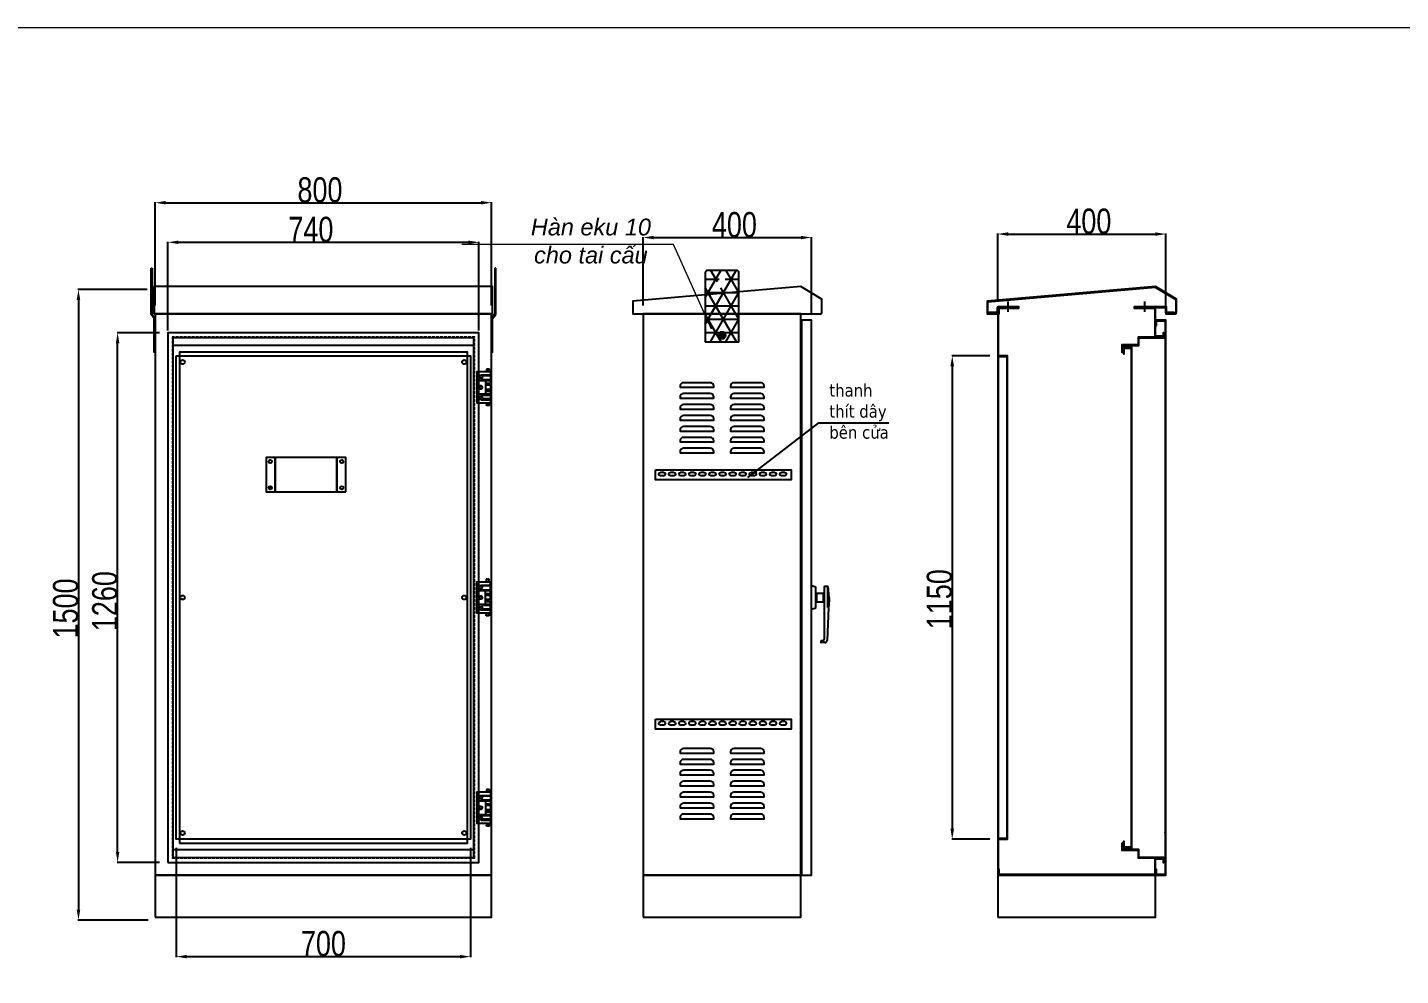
# Model space of a CAD drawing. Header units: inches. Extents: x 21 to 136330, y 8 to 58290.
# Drawn here: x 29519 to 32786, y 31555 to 33810 of the extents above; entities that cross this region are included whole.
import ezdxf
from ezdxf.enums import TextEntityAlignment as Align

# ---------------------------------------------------------------- set-up
doc = ezdxf.new("R2010")
doc.units = ezdxf.units.IN
doc.header["$MEASUREMENT"] = 0
doc.linetypes.add('EPL_DASH', pattern=[1, 0.5, -0.5])
doc.linetypes.add('HIDDEN', pattern=[9.525, 6.35, -3.175])
for name, color, linetype, lineweight in [('0 TĂNG CỨNG', 7, 'Continuous', 15), ('@.0.DM. NÉT ĐỨT', 8, 'HIDDEN', 9), ('ME-DIM', 8, 'Continuous', 13)]:
    doc.layers.add(name, color=color, linetype=linetype, lineweight=lineweight)
for name, color, linetype, transparency in [('@.0.DM. KÍCH THƯỚC', 8, 'Continuous', 0.2), ('@.0.DM. KÍCH THƯỚC @ 1', 8, 'Continuous', 0.2), ('@.DM. KÍCH THƯỚC', 8, 'Continuous', 0.2), ('@.DM. KÍCH THƯỚC @ 1', 8, 'Continuous', 0.2)]:
    doc.layers.add(name, color=color, linetype=linetype, transparency=transparency)
for name, color, linetype in [('@.0.DM. NÉT CHÍNH', 7, 'Continuous'), ('DIM', 96, 'Continuous'), ('equipments-cont.', 140, 'Continuous'), ('Text', 4, 'Continuous')]:
    doc.layers.add(name, color=color, linetype=linetype)
doc.styles.add('ARIAL', font='arial.ttf')
doc.styles.add('Note Text (ISO)', font='tahoma.ttf')
doc.styles.add('roman', font='roman.shx', dxfattribs={"width": 0.8})
doc.styles.add('Tahoma (Input Text)', font='tahoma.ttf')
doc.styles.add('TEXT-ELECTRICAL', font='')
doc.styles.get('TEXT-ELECTRICAL').set_extended_font_data('.VnArial NarrowH')
doc.dimstyles.new('Kích thước Duy Mạnh', dxfattribs={"dimtxt": 30, "dimasz": 25, "dimexe": 1.25, "dimexo": 20, "dimtad": 1, "dimdec": 1, "dimtxsty": 'roman', "dimcen": 2.5, "dimclrd": 8, "dimclre": 8, "dimclrt": 2, "dimadec": 0, "dimazin": 0, "dimtfac": 1, "dimtdec": 1, "dimtix": 1, "dimtmove": 0, "dimatfit": 3, "dimfxl": 1, "dimtfillclr": 1, "dimarcsym": 0})
doc.dimstyles.new('ME DIM 1-20', dxfattribs={"dimscale": 20, "dimtxt": 2, "dimasz": 1, "dimexe": 0.5, "dimexo": 0.5, "dimgap": 0.5, "dimtad": 1, "dimdec": 0, "dimzin": 0, "dimdsep": 46, "dimtxsty": 'TEXT-ELECTRICAL', "dimblk": 'OBLIQUE', "dimcen": 0, "dimdle": 0.5, "dimclrd": 256, "dimclre": 256, "dimclrt": 256, "dimadec": 0, "dimazin": 0, "dimtfac": 1, "dimtdec": 0, "dimtix": 1, "dimtofl": 0, "dimtmove": 0, "dimatfit": 3, "dimfxl": 1, "dimtolj": 1, "dimtzin": 0, "dimlwd": -1, "dimlwe": -1, "dimarcsym": 0})

# ---------------------------------------------------------------- blocks, each defined once
blk = doc.blocks.new('KHUNG KT1')
at = {"color": 7}
blk.add_lwpolyline([(0, 0), (7128, 0), (7128, -5040), (0, -5040)], close=True, dxfattribs=at)
at = {"color": 1, "style": 'Tahoma (Input Text)', "flags": 8}
for tag, p in [('#01', (328.9, -4851.1)), ('#03', (1514.7, -4846.3)), ('#05', (2819, -4851.1)), ('#07', (4424, -4851.1)), ('#09', (5172.9, -4851.1)), ('#02', (189.8, -4995.1)), ('#04', (1755.3, -4995.1)), ('#06', (2727.8, -4995.1)), ('#08', (4382.7, -4995.1)), ('#10', (5172.9, -4995.1))]:
    blk.add_attdef(tag, p, '', height=60, dxfattribs=at)
blk.add_attdef('#11', text='', height=60, dxfattribs=at).set_placement((6996, -4961.6), align=Align.CENTER)
at = {"layer": '0 TĂNG CỨNG', "color": 1, "style": 'ARIAL'}
blk.add_attdef('#12', (852.8, -4987.6), '', height=60, dxfattribs=at)
blk = doc.blocks.new('*D903')
at = {"layer": '@.DM. KÍCH THƯỚC', "color": 8, "lineweight": -2, "transparency": 16777216}
for p, q in [((29832.8, 33083.8), (29731.9, 33083.8)), ((29832.8, 31824), (29731.9, 31824))]:
    blk.add_line(p, q, dxfattribs=at)
at = {"layer": '@.DM. KÍCH THƯỚC', "lineweight": -2, "transparency": 16777216}
blk.add_line((29733.1, 31849), (29733.1, 33058.8), dxfattribs=at)
at = {"layer": '@.DM. KÍCH THƯỚC', "transparency": 16777216}
for points in [[(29729, 33058.8), (29737.3, 33058.8), (29733.1, 33083.8)], [(29729, 31849), (29737.3, 31849), (29733.1, 31824)]]:
    blk.add_solid(points, dxfattribs=at)
at = {"layer": 'Defpoints', "color": 0, "transparency": 16777216}
for p in [(29733.1, 33083.8), (29852.8, 33083.8), (29852.8, 31824)]:
    blk.add_point(p, dxfattribs=at)
at = {"layer": '@.DM. KÍCH THƯỚC', "color": 2, "transparency": 16777216, "insert": (29672.5, 32373.9), "char_height": 60, "attachment_point": 1, "rotation": 90, "style": 'roman'}
blk.add_mtext('1260', dxfattribs=at)
blk = doc.blocks.new('*D904')
at = {"layer": '@.DM. KÍCH THƯỚC', "color": 8, "lineweight": -2, "transparency": 16777216}
for p, q in [((29852.8, 33088.9), (29852.8, 33300.1)), ((30592.7, 33088.9), (30592.7, 33300.1))]:
    blk.add_line(p, q, dxfattribs=at)
at = {"layer": '@.DM. KÍCH THƯỚC', "lineweight": -2, "transparency": 16777216}
blk.add_line((29877.8, 33298.9), (30567.7, 33298.9), dxfattribs=at)
at = {"layer": '@.DM. KÍCH THƯỚC', "transparency": 16777216}
for points in [[(29877.8, 33303), (29877.8, 33294.7), (29852.8, 33298.9)], [(30567.7, 33303), (30567.7, 33294.7), (30592.7, 33298.9)]]:
    blk.add_solid(points, dxfattribs=at)
at = {"layer": 'Defpoints', "color": 0, "transparency": 16777216}
for p in [(30592.7, 33298.9), (29852.8, 33068.9), (30592.7, 33068.9)]:
    blk.add_point(p, dxfattribs=at)
at = {"layer": '@.DM. KÍCH THƯỚC', "color": 2, "transparency": 16777216, "insert": (30139.4, 33359.5), "char_height": 60, "attachment_point": 1, "style": 'roman'}
blk.add_mtext('740', dxfattribs=at)
blk = doc.blocks.new('*D908')
at = {"layer": '@.DM. KÍCH THƯỚC', "color": 8, "lineweight": -2, "transparency": 16777216}
for p, q in [((29803.3, 33186.4), (29638.8, 33186.4)), ((29805.8, 31686.5), (29638.8, 31686.5))]:
    blk.add_line(p, q, dxfattribs=at)
at = {"layer": '@.DM. KÍCH THƯỚC', "lineweight": -2, "transparency": 16777216}
blk.add_line((29640, 33161.4), (29640, 31711.5), dxfattribs=at)
at = {"layer": '@.DM. KÍCH THƯỚC', "transparency": 16777216}
for points in [[(29635.8, 33161.4), (29644.2, 33161.4), (29640, 33186.4)], [(29635.8, 31711.5), (29644.2, 31711.5), (29640, 31686.5)]]:
    blk.add_solid(points, dxfattribs=at)
at = {"layer": 'Defpoints', "color": 0, "transparency": 16777216}
for p in [(29823.3, 33186.4), (29640, 31686.5), (29825.8, 31686.5)]:
    blk.add_point(p, dxfattribs=at)
at = {"layer": '@.DM. KÍCH THƯỚC', "color": 2, "transparency": 16777216, "insert": (29579.4, 32356.5), "char_height": 60, "attachment_point": 1, "rotation": 90, "style": 'roman'}
blk.add_mtext('1500', dxfattribs=at)
blk = doc.blocks.new('*D909')
at = {"layer": '@.DM. KÍCH THƯỚC', "color": 8, "lineweight": -2, "transparency": 16777216}
for p, q in [((29822.8, 33148.8), (29822.8, 33394.2)), ((30622.8, 33148.8), (30622.8, 33394.2))]:
    blk.add_line(p, q, dxfattribs=at)
at = {"layer": '@.DM. KÍCH THƯỚC', "lineweight": -2, "transparency": 16777216}
blk.add_line((29847.8, 33393), (30597.8, 33393), dxfattribs=at)
at = {"layer": '@.DM. KÍCH THƯỚC', "transparency": 16777216}
for points in [[(29847.8, 33397.2), (29847.8, 33388.8), (29822.8, 33393)], [(30597.8, 33397.2), (30597.8, 33388.8), (30622.8, 33393)]]:
    blk.add_solid(points, dxfattribs=at)
at = {"layer": 'Defpoints', "color": 0, "transparency": 16777216}
for p in [(30622.8, 33393), (29822.8, 33128.8), (30622.8, 33128.8)]:
    blk.add_point(p, dxfattribs=at)
at = {"layer": '@.DM. KÍCH THƯỚC', "color": 2, "transparency": 16777216, "insert": (30161, 33453.6), "char_height": 60, "attachment_point": 1, "style": 'roman'}
blk.add_mtext('800', dxfattribs=at)
blk = doc.blocks.new('*D910')
at = {"layer": '@.DM. KÍCH THƯỚC', "color": 8, "lineweight": -2, "transparency": 16777216}
for p, q in [((31808.6, 33028.9), (31717.7, 33028.9)), ((31808.6, 31878.9), (31717.7, 31878.9))]:
    blk.add_line(p, q, dxfattribs=at)
at = {"layer": '@.DM. KÍCH THƯỚC', "lineweight": -2, "transparency": 16777216}
blk.add_line((31718.9, 33003.9), (31718.9, 31903.9), dxfattribs=at)
at = {"layer": '@.DM. KÍCH THƯỚC', "transparency": 16777216}
for points in [[(31714.7, 33003.9), (31723.1, 33003.9), (31718.9, 33028.9)], [(31714.7, 31903.9), (31723.1, 31903.9), (31718.9, 31878.9)]]:
    blk.add_solid(points, dxfattribs=at)
at = {"layer": 'Defpoints', "color": 0, "transparency": 16777216}
for p in [(31828.6, 33028.9), (31718.9, 31878.9), (31828.6, 31878.9)]:
    blk.add_point(p, dxfattribs=at)
at = {"layer": '@.DM. KÍCH THƯỚC', "color": 2, "transparency": 16777216, "insert": (31658.3, 32378.5), "char_height": 60, "attachment_point": 1, "rotation": 90, "style": 'roman'}
blk.add_mtext('1150', dxfattribs=at)
blk = doc.blocks.new('*D911')
at = {"layer": '@.DM. KÍCH THƯỚC', "color": 8, "lineweight": -2, "transparency": 16777216}
for p, q in [((31827.1, 33162.4), (31827.1, 33319.6)), ((32227.1, 33130.9), (32227.1, 33319.6))]:
    blk.add_line(p, q, dxfattribs=at)
at = {"layer": '@.DM. KÍCH THƯỚC', "lineweight": -2, "transparency": 16777216}
blk.add_line((31852.1, 33318.4), (32202.1, 33318.4), dxfattribs=at)
at = {"layer": '@.DM. KÍCH THƯỚC', "transparency": 16777216}
for points in [[(31852.1, 33322.6), (31852.1, 33314.2), (31827.1, 33318.4)], [(32202.1, 33322.6), (32202.1, 33314.2), (32227.1, 33318.4)]]:
    blk.add_solid(points, dxfattribs=at)
at = {"layer": 'Defpoints', "color": 0, "transparency": 16777216}
for p in [(32227.1, 33318.4), (31827.1, 33142.4), (32227.1, 33110.9)]:
    blk.add_point(p, dxfattribs=at)
at = {"layer": '@.DM. KÍCH THƯỚC', "color": 2, "transparency": 16777216, "insert": (31990.4, 33379), "char_height": 60, "attachment_point": 1, "style": 'roman'}
blk.add_mtext('400', dxfattribs=at)
blk = doc.blocks.new('*D912')
at = {"layer": '@.DM. KÍCH THƯỚC', "color": 8, "lineweight": -2, "transparency": 16777216}
for p, q in [((30983.8, 33148.9), (30983.8, 33311.4)), ((31383.8, 33130.9), (31383.8, 33311.4))]:
    blk.add_line(p, q, dxfattribs=at)
at = {"layer": '@.DM. KÍCH THƯỚC', "lineweight": -2, "transparency": 16777216}
blk.add_line((31008.8, 33310.2), (31358.8, 33310.2), dxfattribs=at)
at = {"layer": '@.DM. KÍCH THƯỚC', "transparency": 16777216}
for points in [[(31008.8, 33314.3), (31008.8, 33306), (30983.8, 33310.2)], [(31358.8, 33314.3), (31358.8, 33306), (31383.8, 33310.2)]]:
    blk.add_solid(points, dxfattribs=at)
at = {"layer": 'Defpoints', "color": 0, "transparency": 16777216}
for p in [(31383.8, 33310.2), (30983.8, 33128.9), (31383.8, 33110.9)]:
    blk.add_point(p, dxfattribs=at)
at = {"layer": '@.DM. KÍCH THƯỚC', "color": 2, "transparency": 16777216, "insert": (31147.1, 33370.8), "char_height": 60, "attachment_point": 1, "style": 'roman'}
blk.add_mtext('400', dxfattribs=at)
blk = doc.blocks.new('*D918')
at = {"layer": '@.DM. KÍCH THƯỚC', "color": 8, "lineweight": -2, "transparency": 16777216}
for p, q in [((29872.8, 31858.9), (29872.8, 31598.5)), ((30572.8, 31858.9), (30572.8, 31598.5))]:
    blk.add_line(p, q, dxfattribs=at)
at = {"layer": '@.DM. KÍCH THƯỚC', "lineweight": -2, "transparency": 16777216}
blk.add_line((29897.8, 31599.7), (30547.8, 31599.7), dxfattribs=at)
at = {"layer": '@.DM. KÍCH THƯỚC', "transparency": 16777216}
for points in [[(29897.8, 31603.9), (29897.8, 31595.6), (29872.8, 31599.7)], [(30547.8, 31603.9), (30547.8, 31595.6), (30572.8, 31599.7)]]:
    blk.add_solid(points, dxfattribs=at)
at = {"layer": 'Defpoints', "color": 0, "transparency": 16777216}
for p in [(29872.8, 31878.9), (30572.8, 31878.9), (30572.8, 31599.7)]:
    blk.add_point(p, dxfattribs=at)
at = {"layer": '@.DM. KÍCH THƯỚC', "color": 2, "transparency": 16777216, "insert": (30222.8, 31630.4), "char_height": 60, "attachment_point": 5, "style": 'roman'}
blk.add_mtext('700', dxfattribs=at)
blk = doc.blocks.new('HL011-1-6')
at = {"color": 8}
for p, q in [((29.5, 81), (22.5, 81)), ((22.5, 81), (22.5, 78)), ((23.5, 78), (22.5, 78)), ((23.5, 75), (22.5, 75)), ((23.5, 75), (23.5, 78)), ((29.5, 78), (28.5, 78)), ((28.5, 75), (28.5, 78)), ((28.5, 75), (29.5, 75)), ((29.5, 78), (29.5, 81)), ((11, 56), (11, 54)), ((11, 56), (32, 56)), ((20, 54), (20, 21)), ((20, 47), (32, 47)), ((32, 42.5), (20, 42.5)), ((22.5, 56), (22.5, 54)), ((23.1, 47), (24, 44)), ((24, 44), (28, 44)), ((28.9, 47), (28, 44)), ((29.5, 54), (29.5, 56)), ((11, 21), (11, 19)), ((11, 19), (32, 19)), ((32, 32.5), (20, 32.5)), ((20, 28), (32, 28)), ((22.5, 19), (22.5, 21)), ((23.5, 0), (22.5, 0)), ((23.1, 28), (24, 31)), ((23.5, 0), (23.5, -3)), ((24, 31), (28, 31)), ((28.9, 28), (28, 31)), ((28.5, 0), (28.5, -3)), ((28.5, 0), (29.5, 0)), ((29.5, 21), (29.5, 19)), ((22.5, -6), (22.5, -3)), ((23.5, -3), (22.5, -3)), ((29.5, -6), (22.5, -6)), ((29.5, -3), (28.5, -3)), ((29.5, -3), (29.5, -6))]:
    blk.add_line(p, q, dxfattribs=at)
for points in [[(32, 19), (32, 0), (0, 0), (0, 75), (32, 75), (32, 56)], [(32, 28), (32, 21), (3, 21), (3, 54), (32, 54), (32, 47)], [(32, 42.5), (32, 32.5)]]:
    blk.add_lwpolyline(points, dxfattribs=at)
for points in [[(10, 67), (32, 67), (32, 65), (10, 65)], [(10, 8), (32, 8), (32, 10), (10, 10)]]:
    blk.add_lwpolyline(points, close=True, dxfattribs=at)
for centre in [(5.5, 62.5), (5.5, 37.5), (5.5, 12.5)]:
    blk.add_circle(centre, 3, dxfattribs=at)
blk = doc.blocks.new('Tai cau - 1')
h = blk.add_hatch(color=8)
h.paths.add_polyline_path([(-7.5, 200), (-10, 200), (-10, 182.5), (-7.5, 182.5)])
h.paths.add_polyline_path([(-7.5, 157.5), (-10, 157.5), (-10, 89.6), (-2.5, 79.6), (-2.5, 0), (0, 0), (0, 80), (-7.5, 90.4)])
at = {"color": 8}
for p, q in [((-10, 200), (-7.5, 200)), ((-10, 89.6), (-10, 200)), ((-7.5, 200), (-7.5, 90.4)), ((-2.5, 79.6), (-10, 89.6))]:
    blk.add_line(p, q, dxfattribs=at)
at = {"color": 2}
blk.add_lwpolyline([(-10, 182.5), (-7.5, 182.5), (-7.5, 157.5), (-10, 157.5)], close=True, dxfattribs=at)
at = {"color": 8}
blk.add_lwpolyline([(-7.5, 90.4), (0, 80), (0, 0), (-2.5, 0), (-2.5, 79.6)], dxfattribs=at)
blk = doc.blocks.new('TV-HTS4')
at = {"layer": 'equipments-cont.'}
for p, q in [((12, 10), (10, 12)), ((12, 10), (28, 10)), ((12, 10), (12, -10)), ((28, 10), (30, 12)), ((28, 10), (28, -10)), ((40, 26.4), (32, 26.4)), ((39, -21), (39, 26.4)), ((42, 0), (40, 26.4)), ((42, 0), (41.1, -21)), ((12, -10), (10, -12)), ((12, -10), (28, -10)), ((28, -10), (30, -12)), ((40.9, -24), (37.1, -102.1)), ((39, -23.5), (39, -21)), ((40.4, -23.5), (39, -23.5)), ((40.6, -21.5), (39.5, -21.5)), ((22.5, -104.3), (22.5, -106)), ((28, -102.4), (23.3, -103.3)), ((32.1, -107), (23.5, -107))]:
    blk.add_line(p, q, dxfattribs=at)
blk.add_lwpolyline([(0, 28.5), (8.5, 26.4, -0.344151), (10, 24.4), (10, -24.4, -0.344151), (8.5, -26.4), (0, -28.5)], format="xyb", close=True, dxfattribs=at)
blk.add_lwpolyline([(30, 24.4), (30, -100)], dxfattribs=at)
for centre, radius, start, end in [((32, 24.4), 2, 90, 180), ((39.5, -21), 0.5, 180, 270), ((40.4, -24), 0.5, 357.4899, 90), ((40.6, -21), 0.5, 270, 357.4899), ((23.5, -104.3), 1, 101.3099, 180), ((23.5, -106), 1, 180, 270), ((27.5, -100), 2.5, 281.3099, 0), ((32.1, -102), 5, 270, 358.5193)]:
    blk.add_arc(centre, radius, start, end, dxfattribs=at)
blk = doc.blocks.new('bl10')
h = blk.add_hatch()
h.set_pattern_fill('ANGLE', color=256, scale=0.5, style=0)
h.set_pattern_definition([(0, (-95209.8878, -16108.5042), (0, 3.4925), [2.54, -0.9525]), (90, (-95209.8878, -16108.5042), (-3.4925, 2e-16), [2.54, -0.9525])])
edge = h.paths.add_edge_path(flags=16)
edge.add_arc((0, 7.4), 5, 0, 360)
h.paths.add_polyline_path([(-4.2, 14.7), (-8.5, 7.4), (-4.2, 0), (4.2, 0), (8.5, 7.4), (4.2, 14.7)])
h = blk.add_hatch()
h.set_pattern_fill('DOTS', color=256, style=0)
h.set_pattern_definition([(0, (-95209.8878, -16108.5042), (0.79375, 1.5875), [0, -1.5875])])
edge = h.paths.add_edge_path()
edge.add_arc((0, 7.4), 5, 0, 360)
at = {"color": 252}
for p, q in [((-0.5, 7.4), (0.5, 7.4)), ((0, 6.9), (0, 7.9))]:
    blk.add_line(p, q, dxfattribs=at)
blk.add_lwpolyline([(-4.2, 14.7), (-8.5, 7.4), (-4.2, 0), (4.2, 0), (8.5, 7.4), (4.2, 14.7)], close=True)
blk.add_circle((0, 7.4), 5)
blk = doc.blocks.new('_Oblique')
at = {"color": 0, "linetype": 'ByBlock', "lineweight": -2}
blk.add_line((-0.5, -0.5), (0.5, 0.5), dxfattribs=at)
blk = doc.blocks.new('*U68')
blk.add_circle((-11.5, 10), 1.5)
at = {"layer": '@.0.DM. NÉT CHÍNH'}
for p, q in [((-3, 82), (-21.5, 82)), ((-21.5, 82), (-21.5, 0)), ((-3, 82), (0, 82)), ((0, 0), (0, 82)), ((1.5, 82), (0, 82)), ((145.7, 82), (1.5, 82)), ((145.7, 82), (147.2, 82)), ((147.2, 82), (147.2, 0)), ((147.2, 82), (150.2, 82)), ((168.7, 82), (150.2, 82)), ((168.7, 0), (168.7, 82)), ((-21.5, 0), (-3, 0)), ((1.5, 0), (145.7, 0)), ((145.7, 0), (147.2, 0)), ((150.2, 0), (147.2, 0)), ((150.2, 0), (168.7, 0))]:
    blk.add_line(p, q, dxfattribs=at)
at = {"layer": '@.0.DM. NÉT CHÍNH', "color": 8}
for p, q in [((0, 82), (0, 0)), ((147.2, 0), (147.2, 82))]:
    blk.add_line(p, q, dxfattribs=at)
at = {"layer": '@.0.DM. NÉT CHÍNH'}
for points in [[(168.7, 0), (168.7, 82), (-21.5, 82), (-21.5, 0)], [(147.2, 0), (147.2, 82), (0, 82), (0, 0)]]:
    blk.add_lwpolyline(points, close=True, dxfattribs=at)
for centre in [(-11.5, 72), (158.7, 72), (-11.5, 10), (158.7, 10)]:
    blk.add_circle(centre, 4, dxfattribs=at)
blk = doc.blocks.new('A$C7B5F0327')
at = {"color": 253}
for p, q in [((4, 8), (12, 8)), ((4, 0), (12, 0))]:
    blk.add_line(p, q, dxfattribs=at)
for centre, start, end in [((4, 4), 90, 270), ((12, 4), 270, 90)]:
    blk.add_arc(centre, 4, start, end, dxfattribs=at)
blk = doc.blocks.new('*U288')
at = {"layer": 'DIM', "color": 7, "linetype": 'EPL_DASH', "xscale": -1}
blk.add_blockref('A$C7B5F0327', (8, -4), dxfattribs=at)
blk = doc.blocks.new('*U289')
at = {"layer": '@.DM. KÍCH THƯỚC', "color": 0, "linetype": 'ByBlock', "lineweight": -2, "transparency": 16777216}
for p in [(0, 0), (24, 0), (48, 0), (72, 0), (96, 0), (120, 0), (144, 0), (168, 0), (192, 0), (216, 0), (240, 0), (264, 0), (288, 0)]:
    blk.add_blockref('*U288', p, dxfattribs=at)
blk = doc.blocks.new('*U290')
at = {"layer": 'DIM', "color": 7, "linetype": 'EPL_DASH', "xscale": -1}
blk.add_blockref('A$C7B5F0327', (8, -4), dxfattribs=at)
blk = doc.blocks.new('*U291')
at = {"layer": '@.DM. KÍCH THƯỚC', "color": 0, "linetype": 'ByBlock', "lineweight": -2, "transparency": 16777216}
for p in [(0, 0), (24, 0), (48, 0), (72, 0), (96, 0), (120, 0), (144, 0), (168, 0), (192, 0), (216, 0), (240, 0), (264, 0), (288, 0)]:
    blk.add_blockref('*U290', p, dxfattribs=at)

msp = doc.modelspace()

# ---------------------------------------------------------------- hatches: boundary and pattern name
h = msp.add_hatch()
h.set_pattern_fill('NET3', color=252, scale=10, style=0)
h.set_pattern_definition([(0, (-64054.212, 16954.974), (0, 31.75), []), (60, (-64054.212, 16954.974), (-27.496307, 15.875), []), (120, (-64054.212, 16954.974), (-27.496307, -15.875), [])])
edge = h.paths.add_edge_path()
edge.add_line((31131.3418, 33062.3906), (31211.3418, 33062.3906))
edge.add_line((31211.3418, 33062.3906), (31211.3418, 33226.8577))
edge.add_arc((31206.3418, 33226.8577), 5, 0, 90)
edge.add_line((31206.3418, 33231.8577), (31136.3418, 33231.8577))
edge.add_arc((31136.3418, 33226.8577), 5, 90, 180)
edge.add_line((31131.3418, 33226.8577), (31131.3418, 33062.3906))
edge = h.paths.add_edge_path(flags=16)
edge.add_arc((31171.3418, 33201.8577), 11.5, 0, 360)
h.paths.add_polyline_path([(31167.0918, 33084.7518), (31162.8418, 33077.3906), (31167.0918, 33070.0294), (31175.5918, 33070.0294), (31179.8418, 33077.3906), (31175.5918, 33084.7518)], flags=16)
edge = h.paths.add_edge_path(flags=0)
edge.add_arc((31171.3418, 33077.3906), 5, 0, 360)
edge = h.paths.add_edge_path(flags=0)
edge.add_line((31171.3418, 33076.8906), (31171.3418, 33077.8906))
edge = h.paths.add_edge_path(flags=0)
edge.add_line((31170.8418, 33077.3906), (31171.8418, 33077.3906))

# ---------------------------------------------------------------- linework, layer by layer
at = {"color": 252}
msp.add_lwpolyline([(31131.3418, 33062.3906), (31211.3418, 33062.3906), (31211.3418, 33226.8577, 0.414213562), (31206.3418, 33231.8577), (31136.3418, 33231.8577, 0.414213562), (31131.3418, 33226.8577)], format="xyb", close=True, dxfattribs=at)
at = {"color": 2}
for points in [[(31143.3436, 32964.8906), (31079.3436, 32964.8906, 0.414213562), (31071.3436, 32956.8906), (31071.3436, 32953.8906), (31151.3436, 32953.8906), (31151.3436, 32956.8906, 0.414213562)], [(31263.3436, 32964.8906), (31199.3436, 32964.8906, 0.414213562), (31191.3436, 32956.8906), (31191.3436, 32953.8906), (31271.3436, 32953.8906), (31271.3436, 32956.8906, 0.414213562)], [(31143.3436, 32938.8906), (31079.3436, 32938.8906, 0.414213562), (31071.3436, 32930.8906), (31071.3436, 32927.8906), (31151.3436, 32927.8906), (31151.3436, 32930.8906, 0.414213562)], [(31263.3436, 32938.8906), (31199.3436, 32938.8906, 0.414213562), (31191.3436, 32930.8906), (31191.3436, 32927.8906), (31271.3436, 32927.8906), (31271.3436, 32930.8906, 0.414213562)], [(31143.3436, 32912.8906), (31079.3436, 32912.8906, 0.414213562), (31071.3436, 32904.8906), (31071.3436, 32901.8906), (31151.3436, 32901.8906), (31151.3436, 32904.8906, 0.414213562)], [(31263.3436, 32912.8906), (31199.3436, 32912.8906, 0.414213562), (31191.3436, 32904.8906), (31191.3436, 32901.8906), (31271.3436, 32901.8906), (31271.3436, 32904.8906, 0.414213562)], [(31143.3436, 32886.8906), (31079.3436, 32886.8906, 0.414213562), (31071.3436, 32878.8906), (31071.3436, 32875.8906), (31151.3436, 32875.8906), (31151.3436, 32878.8906, 0.414213562)], [(31263.3436, 32886.8906), (31199.3436, 32886.8906, 0.414213562), (31191.3436, 32878.8906), (31191.3436, 32875.8906), (31271.3436, 32875.8906), (31271.3436, 32878.8906, 0.414213562)], [(31143.3436, 32860.8906), (31079.3436, 32860.8906, 0.414213562), (31071.3436, 32852.8906), (31071.3436, 32849.8906), (31151.3436, 32849.8906), (31151.3436, 32852.8906, 0.414213562)], [(31143.3436, 32834.8906), (31079.3436, 32834.8906, 0.414213562), (31071.3436, 32826.8906), (31071.3436, 32823.8906), (31151.3436, 32823.8906), (31151.3436, 32826.8906, 0.414213562)], [(31263.3436, 32860.8906), (31199.3436, 32860.8906, 0.414213562), (31191.3436, 32852.8906), (31191.3436, 32849.8906), (31271.3436, 32849.8906), (31271.3436, 32852.8906, 0.414213562)], [(31263.3436, 32834.8906), (31199.3436, 32834.8906, 0.414213562), (31191.3436, 32826.8906), (31191.3436, 32823.8906), (31271.3436, 32823.8906), (31271.3436, 32826.8906, 0.414213562)], [(31143.3436, 32808.8906), (31079.3436, 32808.8906, 0.414213562), (31071.3436, 32800.8906), (31071.3436, 32797.8906), (31151.3436, 32797.8906), (31151.3436, 32800.8906, 0.414213562)], [(31263.3436, 32808.8906), (31199.3436, 32808.8906, 0.414213562), (31191.3436, 32800.8906), (31191.3436, 32797.8906), (31271.3436, 32797.8906), (31271.3436, 32800.8906, 0.414213562)], [(31143.3436, 32094.8906), (31079.3436, 32094.8906, 0.414213562), (31071.3436, 32086.8906), (31071.3436, 32083.8906), (31151.3436, 32083.8906), (31151.3436, 32086.8906, 0.414213562)], [(31263.3436, 32094.8906), (31199.3436, 32094.8906, 0.414213562), (31191.3436, 32086.8906), (31191.3436, 32083.8906), (31271.3436, 32083.8906), (31271.3436, 32086.8906, 0.414213562)], [(31143.3436, 32068.8906), (31079.3436, 32068.8906, 0.414213562), (31071.3436, 32060.8906), (31071.3436, 32057.8906), (31151.3436, 32057.8906), (31151.3436, 32060.8906, 0.414213562)], [(31263.3436, 32068.8906), (31199.3436, 32068.8906, 0.414213562), (31191.3436, 32060.8906), (31191.3436, 32057.8906), (31271.3436, 32057.8906), (31271.3436, 32060.8906, 0.414213562)], [(31143.3436, 32042.8906), (31079.3436, 32042.8906, 0.414213562), (31071.3436, 32034.8906), (31071.3436, 32031.8906), (31151.3436, 32031.8906), (31151.3436, 32034.8906, 0.414213562)], [(31143.3436, 32016.8906), (31079.3436, 32016.8906, 0.414213562), (31071.3436, 32008.8906), (31071.3436, 32005.8906), (31151.3436, 32005.8906), (31151.3436, 32008.8906, 0.414213562)], [(31263.3436, 32042.8906), (31199.3436, 32042.8906, 0.414213562), (31191.3436, 32034.8906), (31191.3436, 32031.8906), (31271.3436, 32031.8906), (31271.3436, 32034.8906, 0.414213562)], [(31263.3436, 32016.8906), (31199.3436, 32016.8906, 0.414213562), (31191.3436, 32008.8906), (31191.3436, 32005.8906), (31271.3436, 32005.8906), (31271.3436, 32008.8906, 0.414213562)], [(31143.3436, 31990.8906), (31079.3436, 31990.8906, 0.414213562), (31071.3436, 31982.8906), (31071.3436, 31979.8906), (31151.3436, 31979.8906), (31151.3436, 31982.8906, 0.414213562)], [(31263.3436, 31990.8906), (31199.3436, 31990.8906, 0.414213562), (31191.3436, 31982.8906), (31191.3436, 31979.8906), (31271.3436, 31979.8906), (31271.3436, 31982.8906, 0.414213562)], [(31143.3436, 31964.8906), (31079.3436, 31964.8906, 0.414213562), (31071.3436, 31956.8906), (31071.3436, 31953.8906), (31151.3436, 31953.8906), (31151.3436, 31956.8906, 0.414213562)], [(31263.3436, 31964.8906), (31199.3436, 31964.8906, 0.414213562), (31191.3436, 31956.8906), (31191.3436, 31953.8906), (31271.3436, 31953.8906), (31271.3436, 31956.8906, 0.414213562)], [(31143.3436, 31938.8906), (31079.3436, 31938.8906, 0.414213562), (31071.3436, 31930.8906), (31071.3436, 31927.8906), (31151.3436, 31927.8906), (31151.3436, 31930.8906, 0.414213562)], [(31263.3436, 31938.8906), (31199.3436, 31938.8906, 0.414213562), (31191.3436, 31930.8906), (31191.3436, 31927.8906), (31271.3436, 31927.8906), (31271.3436, 31930.8906, 0.414213562)]]:
    msp.add_lwpolyline(points, format="xyb", close=True, dxfattribs=at)
at = {"layer": '@.0.DM. NÉT CHÍNH'}
for p, q in [((31852.1272, 33133.14), (31852.1272, 33158.1424)), ((32177.1272, 33133.14), (32177.1272, 33158.1424)), ((32225.6272, 31893.8906), (32225.6272, 31895.3906))]:
    msp.add_line(p, q, dxfattribs=at)
for points in [[(29820.25, 33128.8273), (30625.25, 33128.8273), (30625.25, 33193.7675), (29820.25, 33193.7675)], [(29822.75, 31793.8906), (30622.75, 31793.8906), (30622.75, 33128.8273), (29822.75, 33128.8273)], [(30983.8418, 31793.8906), (31358.8418, 31793.8906), (31358.8418, 33128.8328), (30983.8418, 33128.8328)], [(31828.6272, 31793.8906), (31828.6272, 33142.3906), (31827.1272, 33142.3906), (31827.1272, 31793.8906)], [(31360.3418, 31793.8906), (31383.8418, 31793.8906), (31383.8418, 33113.8906), (31360.3418, 33113.8906)], [(32225.6272, 33112.3906), (32225.6272, 31795.3906), (32205.1272, 31795.3906), (32205.1272, 31806.8906), (32203.6272, 31806.8906), (32203.6272, 31793.8906), (32227.1272, 31793.8906), (32227.1272, 33113.8906), (32203.6272, 33113.8906), (32203.6272, 33100.8906), (32205.1272, 33100.8906), (32205.1272, 33112.3906)], [(29852.75, 31823.8906), (30592.75, 31823.8906), (30592.75, 33083.8273), (29852.75, 33083.8273)], [(29864.75, 31835.8906), (30580.75, 31835.8906), (30580.75, 33071.8273), (29864.75, 33071.8273)], [(32124.1272, 33037.8906), (32124.1272, 33053.3906), (32162.6272, 33053.3906), (32162.6272, 33071.8906), (32222.6272, 33071.8906), (32222.6272, 33083.8906), (32221.1272, 33083.8906), (32221.1272, 33073.3906), (32161.1272, 33073.3906), (32161.1272, 33054.8906), (32122.6272, 33054.8906), (32122.6272, 33037.8906)], [(29864.75, 31854.3906), (30580.75, 31854.3906), (30580.75, 33053.3906), (29864.75, 33053.3906)], [(29880.25, 31869.8906), (30565.25, 31869.8906), (30565.25, 33037.8906), (29880.25, 33037.8906)], [(31828.6272, 33028.8906), (31828.6272, 33027.3906), (31849.1272, 33027.3906), (31849.1272, 31880.3906), (31828.6272, 31880.3906), (31828.6272, 31878.8906), (31850.6272, 31878.8906), (31850.6272, 33028.8906)], [(32144.6272, 33047.3906), (32144.6272, 31860.3906), (32127.6272, 31860.3906), (32127.6272, 31873.8906), (32126.1272, 31873.8906), (32126.1272, 31858.8906), (32146.1272, 31858.8906), (32146.1272, 33048.8906), (32126.1272, 33048.8906), (32126.1272, 33033.8906), (32127.6272, 33033.8906), (32127.6272, 33047.3906)], [(32122.6272, 31869.8906), (32122.6272, 31852.8906), (32161.1272, 31852.8906), (32161.1272, 31834.3906), (32221.1272, 31834.3906), (32221.1272, 31823.8906), (32222.6272, 31823.8906), (32222.6272, 31835.8906), (32162.6272, 31835.8906), (32162.6272, 31854.3906), (32124.1272, 31854.3906), (32124.1272, 31869.8906)], [(31830.6272, 31808.8906), (31829.1272, 31808.8906), (31829.1272, 31793.8906), (32202.1272, 31793.8906), (32202.1272, 31832.3906), (32220.6272, 31832.3906), (32220.6272, 31833.8906), (32200.6272, 31833.8906), (32200.6272, 31795.3906), (31830.6272, 31795.3906)], [(29822.75, 31693.8906), (30622.75, 31693.8906), (30622.75, 31793.8906), (29822.75, 31793.8906)], [(30983.8418, 31693.8906), (31358.8418, 31693.8906), (31358.8418, 31793.8906), (30983.8418, 31793.8906)], [(31827.1272, 31693.8906), (32202.1272, 31693.8906), (32202.1272, 31793.8906), (31827.1272, 31793.8906)]]:
    msp.add_lwpolyline(points, close=True, dxfattribs=at)
for points in [[(30960.3418, 33128.8906), (31383.8407, 33128.8296), (31405.8407, 33128.8273, 0.414213562), (31408.841, 33131.8269), (31408.8442, 33162.1284, 0.263446003), (31407.388, 33164.701), (31358.8473, 33193.8326), (30958.8418, 33158.8906), (30958.8418, 33128.8906)], [(31825.6272, 33142.3906), (31825.6272, 33133.3906, -0.414213562), (31824.1272, 33131.8906), (31807.1272, 33131.8906), (31807.1272, 33130.3906), (31824.1272, 33130.3906, 0.414213562), (31827.1272, 33133.3906), (31827.1272, 33142.3906, -0.414213562), (31828.6272, 33143.8906), (31877.1272, 33143.8906), (31877.1272, 33145.3906), (31828.6272, 33145.3906, 0.414213562)], [(31830.6272, 33140.8906, -0.414213562), (31832.1272, 33142.3906), (31877.1272, 33142.3906), (31877.1272, 33143.8906), (31832.1272, 33143.8906, 0.414213562), (31829.1272, 33140.8906), (31829.1272, 33128.8906), (31830.6272, 33128.8906)], [(32230.1272, 33130.3906), (32247.1272, 33130.3906), (32247.1272, 33131.8906), (32230.1272, 33131.8906, -0.414213562), (32228.6272, 33133.3906), (32228.6272, 33145.3906), (32152.1272, 33145.3906), (32152.1272, 33143.8906), (32227.1272, 33143.8906), (32227.1272, 33133.3906, 0.414213562)], [(32200.6272, 33140.8906), (32200.6272, 33073.8906), (32220.6272, 33073.8906), (32220.6272, 33075.3906), (32202.1272, 33075.3906), (32202.1272, 33140.8906, 0.414213562), (32199.1272, 33143.8906), (32152.1272, 33143.8906), (32152.1272, 33142.3906), (32199.1272, 33142.3906, -0.414213562)]]:
    msp.add_lwpolyline(points, format="xyb", close=True, dxfattribs=at)
for points in [[(31805.1272, 33128.8906), (31827.1272, 33128.8906), (31827.1272, 33130.3906), (31803.6272, 33130.3906), (31803.6272, 33157.5025), (32201.7714, 33192.3001), (32250.6297, 33162.9778), (32250.6265, 33131.8271, -0.414213562), (32249.1263, 33130.3273), (32227.1263, 33130.3296), (32227.1262, 33128.8296), (32249.1262, 33128.8273, 0.414213562), (32252.1265, 33131.8269), (32252.1298, 33163.8269), (32202.1327, 33193.8326), (31802.1272, 33158.8906), (31802.1272, 33128.8908), (31827.1272, 33128.8875)], [(30592.75, 32982.8906), (30597.25, 32982.8906, -1), (30597.25, 32974.8906), (30592.75, 32974.8906)], [(30592.75, 32957.8906), (30597.25, 32957.8906, -1), (30597.25, 32949.8906), (30592.75, 32949.8906)], [(30592.75, 32932.8906), (30597.25, 32932.8906, -1), (30597.25, 32924.8906), (30592.75, 32924.8906)], [(30592.75, 32482.8906), (30597.25, 32482.8906, -1), (30597.25, 32474.8906), (30592.75, 32474.8906)], [(30592.75, 32457.8906), (30597.25, 32457.8906, -1), (30597.25, 32449.8906), (30592.75, 32449.8906)], [(30592.75, 32432.8906), (30597.25, 32432.8906, -1), (30597.25, 32424.8906), (30592.75, 32424.8906)], [(30592.75, 31982.8906), (30597.25, 31982.8906, -1), (30597.25, 31974.8906), (30592.75, 31974.8906)], [(30592.75, 31957.8906), (30597.25, 31957.8906, -1), (30597.25, 31949.8906), (30592.75, 31949.8906)], [(30592.75, 31932.8906), (30597.25, 31932.8906, -1), (30597.25, 31924.8906), (30592.75, 31924.8906)]]:
    msp.add_lwpolyline(points, format="xyb", dxfattribs=at)
at = {"layer": '@.0.DM. NÉT CHÍNH', "color": 6}
msp.add_lwpolyline([(29872.75, 33028.8906), (30572.75, 33028.8906), (30572.75, 31878.8906), (29872.75, 31878.8906)], close=True, dxfattribs=at)
at = {"layer": '@.0.DM. NÉT CHÍNH', "color": 0}
msp.add_circle((31171.3418, 33077.3906), 6.5, dxfattribs=at)
at = {"layer": '@.0.DM. NÉT CHÍNH'}
for centre in [(29887.75, 33013.8906), (30557.75, 33013.8906), (29887.75, 32453.8906), (30557.75, 32453.8906), (29887.75, 31893.8906), (30557.75, 31893.8906)]:
    msp.add_circle(centre, 5, dxfattribs=at)
at = {"layer": '@.0.DM. NÉT ĐỨT'}
msp.add_lwpolyline([(29862.75, 31833.8906), (30582.75, 31833.8906), (30582.75, 33073.8273), (29862.75, 33073.8273)], close=True, dxfattribs=at)
at = {"layer": '@.DM. KÍCH THƯỚC'}
for points in [[(31012.5746, 32757.4765), (31335.6075, 32757.4765), (31335.6075, 32733.9839), (31012.5746, 32733.9839)], [(31012.5746, 32164.6719), (31335.6075, 32164.6719), (31335.6075, 32141.1793), (31012.5746, 32141.1793)]]:
    msp.add_lwpolyline(points, close=True, dxfattribs=at)

# ---------------------------------------------------------------- block references
at = {"color": 7}
for name, p in [('Tai cau - 1', (29822.75, 33037.5989)), ('HL011-1-6', (30588.25, 32916.3906)), ('HL011-1-6', (30587.623, 32416.3906)), ('HL011-1-6', (30588.25, 31916.3906))]:
    msp.add_blockref(name, p, dxfattribs=at)
at = {"color": 7, "xscale": -1}
msp.add_blockref('Tai cau - 1', (30622.75, 33037.5989), dxfattribs=at)
at = {"color": 252}
msp.add_blockref('bl10', (31171.3418, 33070.0294), dxfattribs=at)
at = {"layer": '0 TĂNG CỨNG', "color": 1, "xscale": 0.8792977987369557, "yscale": 0.8792977987369557, "zscale": 0.8792977987369557}
msp.add_blockref('KHUNG KT1', (26800.1213, 33809.8155), dxfattribs=at)
at = {"layer": '@.0.DM. NÉT CHÍNH'}
msp.add_blockref('*U68', (30107.6803, 32705.1256), dxfattribs=at)
at = {"layer": '@.DM. KÍCH THƯỚC'}
for name, p in [('*U289', (31028.5605, 32747.4765)), ('*U291', (31028.5605, 32154.6719))]:
    msp.add_blockref(name, p, dxfattribs=at)
at = {"layer": 'Text'}
msp.add_blockref('TV-HTS4', (31383.8418, 32453.8906), dxfattribs=at)

# ---------------------------------------------------------------- texts
at = {"color": 7, "insert": (30859.167, 33268.2223), "char_height": 40, "width": 704.873142, "attachment_point": 5, "style": 'ARIAL'}
msp.add_mtext('{\\fArial|b0|i1|c0|p34;Hàn eku 10\\Pcho tai cẩu\\P }', dxfattribs=at)
at = {"layer": '@.0.DM. KÍCH THƯỚC', "insert": (31426.4692, 32961.7916), "char_height": 30, "width": 269.497697, "attachment_point": 1, "style": 'Note Text (ISO)'}
msp.add_mtext('thanh \\Pthít dây\\Pbên cửa', dxfattribs=at)

# ---------------------------------------------------------------- dimensions: what is measured, and where the dimension line sits
at = {"layer": '@.DM. KÍCH THƯỚC @ 1', "color": 0}
for base, p1, p2, picture, middle in [((30622.75, 33392.994), (29822.75, 33128.8273), (30622.75, 33128.8273), '*D909', (30222.75, 33392.994)), ((31383.8418, 33310.1812), (30983.8418, 33128.8875), (31383.8418, 33110.8906), '*D912', (31208.8418, 33310.1812))]:
    dim = msp.add_linear_dim(base=base, p1=p1, p2=p2, dimstyle='Kích thước Duy Mạnh', override={"dimscale": 1, "dimtxt": 60, "dimdec": 0, "dimclrd": 256, "dimtdec": 0, "dimtix": 1, "dimtofl": 0, "dimtmove": 0, "dimatfit": 1}, dxfattribs=at)
    dim.commit()
    dim.dimension.update_dxf_attribs({"geometry": picture, "text_midpoint": middle, "dimtype": 128})
for base, p1, p2, angle, picture, middle in [((30592.6793, 33298.8542), (29852.8207, 33068.8906), (30592.6793, 33068.8906), 180, '*D904', (30201.0731, 33298.8542)), ((32227.1272, 33318.3939), (31827.1272, 33142.3906), (32227.1272, 33110.8906), 180, '*D911', (32052.1272, 33318.3939)), ((29640.0106, 31686.5485), (29823.25, 33186.4254), (29825.8207, 31686.5485), 270, '*D908', (29640.0106, 32436.4869)), ((29733.1332, 33083.8273), (29852.75, 31823.9613), (29852.75, 33083.8273), 90, '*D903', (29733.1332, 32453.8906)), ((31718.9131, 31878.8906), (31828.6272, 33028.8906), (31828.6272, 31878.8906), 90, '*D910', (31718.9131, 32453.8906))]:
    dim = msp.add_linear_dim(base=base, p1=p1, p2=p2, angle=angle, dimstyle='Kích thước Duy Mạnh', override={"dimscale": 1, "dimtxt": 60, "dimdec": 0, "dimclrd": 256, "dimtdec": 0, "dimtix": 1, "dimtofl": 0, "dimtmove": 0, "dimatfit": 1}, dxfattribs=at)
    dim.commit()
    dim.dimension.update_dxf_attribs({"geometry": picture, "text_midpoint": middle, "dimtype": 128})
dim = msp.add_linear_dim(base=(30572.75, 31599.7307), p1=(29872.75, 31878.8906), p2=(30572.75, 31878.8906), dimstyle='Kích thước Duy Mạnh', override={"dimscale": 1, "dimtxt": 60, "dimdec": 0, "dimclrd": 256, "dimtdec": 0, "dimtix": 1, "dimtofl": 0, "dimtmove": 0, "dimatfit": 1}, dxfattribs=at)
dim.commit()
dim.dimension.update_dxf_attribs({"geometry": '*D918', "text_midpoint": (30222.75, 31630.3557)})

# ---------------------------------------------------------------- leaders
at = {"layer": '@.0.DM. KÍCH THƯỚC @ 1', "annotation_type": 0, "has_hookline": 1, "hookline_direction": 0, "text_width": 140.8328}
msp.add_leader([(31232.9597, 32739.5379), (31401.4692, 32869.5432), (31426.4692, 32869.5432)], dimstyle='Kích thước Duy Mạnh', override={"dimscale": 1, "dimdec": 0, "dimclrd": 256, "dimtdec": 0}, dxfattribs=at)
at = {"layer": 'ME-DIM'}
msp.add_leader([(31146.3418, 33092.3906), (31055.5986, 33293.6168), (30552.2211, 33293.6168)], dimstyle='ME DIM 1-20', dxfattribs=at)

doc.saveas('drawing.dxf')
